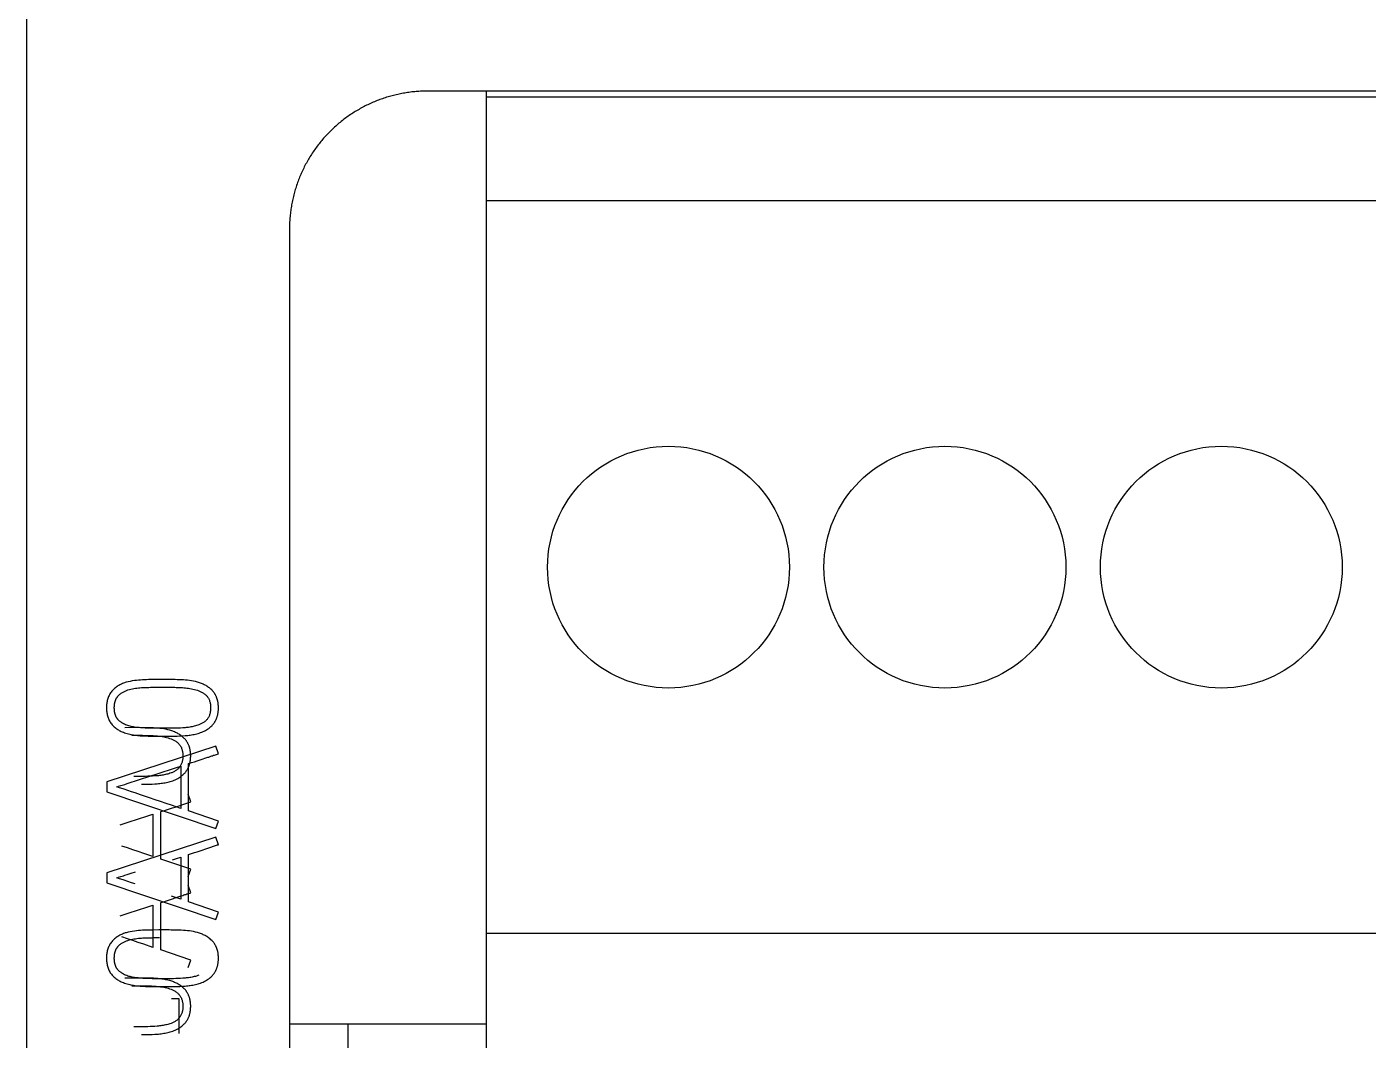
# Model space of a CAD drawing. Header units: inches. Extents: x 9000 to 22395, y 8106 to 17135.
# Drawn here: x 10305.71 to 10348.83, y 8325.57 to 8358.16 of the extents above; entities that cross this region are included whole.
import ezdxf

# ---------------------------------------------------------------- set-up
doc = ezdxf.new("R2010")
doc.units = ezdxf.units.IN
doc.header["$MEASUREMENT"] = 0
doc.layers.add('20000_FRONT_O', color=7, linetype='Continuous')
doc.layers.add('20500_FRONT_O_LABELING', color=7, linetype='Continuous')

msp = doc.modelspace()

# ---------------------------------------------------------------- linework, layer by layer
at = {"layer": '20000_FRONT_O', "linetype": 'Continuous'}
for p, q in [((10305.705, 8298.788), (10305.705, 8372.755)), ((10383.024, 8356.093), (10318.592, 8356.093)), ((10320.469, 8356.093), (10320.469, 8324.899)), ((10384.336, 8355.893), (10320.469, 8355.893)), ((10385.523, 8352.56), (10320.469, 8352.56)), ((10314.148, 8351.649), (10314.148, 8298.104)), ((10385.523, 8329.009), (10320.469, 8329.009)), ((10320.47, 8326.094), (10314.148, 8326.094)), ((10316.026, 8326.094), (10316.026, 8293.794))]:
    msp.add_line(p, q, dxfattribs=at)
msp.add_lwpolyline([(10318.592, 8356.093), (10318.545, 8356.093), (10318.499, 8356.092), (10318.452, 8356.091), (10318.406, 8356.089), (10318.36, 8356.087), (10318.313, 8356.084), (10318.267, 8356.081), (10318.221, 8356.077), (10318.175, 8356.073), (10318.129, 8356.069), (10318.084, 8356.064), (10318.038, 8356.058), (10317.992, 8356.052), (10317.947, 8356.046), (10317.901, 8356.039), (10317.856, 8356.031), (10317.811, 8356.023), (10317.765, 8356.015), (10317.72, 8356.006), (10317.675, 8355.997), (10317.63, 8355.987), (10317.585, 8355.977), (10317.54, 8355.967), (10317.496, 8355.955), (10317.451, 8355.944), (10317.406, 8355.932), (10317.362, 8355.919), (10317.318, 8355.906), (10317.273, 8355.893), (10317.229, 8355.879), (10317.185, 8355.864), (10317.141, 8355.849), (10317.097, 8355.834), (10317.053, 8355.818), (10317.009, 8355.802), (10316.966, 8355.785), (10316.923, 8355.768), (10316.88, 8355.75), (10316.838, 8355.732), (10316.795, 8355.713), (10316.753, 8355.695), (10316.711, 8355.675), (10316.67, 8355.656), (10316.628, 8355.635), (10316.587, 8355.615), (10316.546, 8355.594), (10316.506, 8355.572), (10316.465, 8355.551), (10316.425, 8355.528), (10316.385, 8355.506), (10316.345, 8355.483), (10316.305, 8355.459), (10316.266, 8355.435), (10316.227, 8355.411), (10316.188, 8355.386), (10316.15, 8355.361), (10316.111, 8355.336), (10316.073, 8355.31), (10316.035, 8355.283), (10315.997, 8355.257), (10315.96, 8355.229), (10315.923, 8355.202), (10315.886, 8355.174), (10315.849, 8355.145), (10315.812, 8355.116), (10315.776, 8355.087), (10315.74, 8355.057), (10315.705, 8355.027), (10315.67, 8354.997), (10315.635, 8354.966), (10315.601, 8354.935), (10315.567, 8354.904), (10315.533, 8354.872), (10315.5, 8354.84), (10315.467, 8354.808), (10315.434, 8354.776), (10315.402, 8354.743), (10315.37, 8354.71), (10315.339, 8354.676), (10315.308, 8354.642), (10315.277, 8354.608), (10315.246, 8354.574), (10315.216, 8354.539), (10315.187, 8354.504), (10315.157, 8354.468), (10315.128, 8354.433), (10315.1, 8354.397), (10315.071, 8354.36), (10315.043, 8354.324), (10315.016, 8354.287), (10314.989, 8354.249), (10314.962, 8354.212), (10314.935, 8354.174), (10314.909, 8354.135), (10314.883, 8354.097), (10314.858, 8354.058), (10314.833, 8354.019), (10314.808, 8353.979), (10314.784, 8353.939), (10314.76, 8353.899), (10314.737, 8353.859), (10314.714, 8353.819), (10314.692, 8353.779), (10314.67, 8353.738), (10314.648, 8353.697), (10314.627, 8353.656), (10314.606, 8353.615), (10314.586, 8353.573), (10314.567, 8353.532), (10314.547, 8353.49), (10314.529, 8353.448), (10314.51, 8353.406), (10314.492, 8353.364), (10314.475, 8353.321), (10314.458, 8353.278), (10314.441, 8353.235), (10314.425, 8353.192), (10314.409, 8353.149), (10314.394, 8353.106), (10314.379, 8353.062), (10314.365, 8353.018), (10314.351, 8352.974), (10314.337, 8352.93), (10314.324, 8352.886), (10314.312, 8352.842), (10314.299, 8352.797), (10314.288, 8352.752), (10314.276, 8352.707), (10314.266, 8352.662), (10314.255, 8352.616), (10314.245, 8352.571), (10314.236, 8352.525), (10314.227, 8352.48), (10314.218, 8352.434), (10314.21, 8352.388), (10314.203, 8352.342), (10314.196, 8352.297), (10314.189, 8352.251), (10314.183, 8352.205), (10314.178, 8352.159), (10314.173, 8352.113), (10314.168, 8352.067), (10314.164, 8352.02), (10314.16, 8351.974), (10314.157, 8351.928), (10314.154, 8351.882), (10314.152, 8351.835), (10314.15, 8351.789), (10314.149, 8351.742), (10314.148, 8351.696), (10314.148, 8351.649)], dxfattribs=at)
for centre in [(10326.335, 8340.785), (10335.222, 8340.785), (10344.109, 8340.785)]:
    msp.add_circle(centre, 3.888, dxfattribs=at)
at = {"layer": '20500_FRONT_O_LABELING', "linetype": 'Continuous'}
for p, q in [((10309.974, 8336.924), (10310.072, 8336.924)), ((10309.082, 8335.378), (10309.179, 8335.378)), ((10311.787, 8335.026), (10308.281, 8333.877)), ((10311.866, 8334.784), (10311.787, 8335.026)), ((10310.52, 8334.342), (10310.653, 8334.385)), ((10310.653, 8334.385), (10310.653, 8333.029)), ((10310.904, 8334.469), (10310.998, 8334.498)), ((10310.904, 8332.945), (10310.904, 8334.469)), ((10310.998, 8334.498), (10311.091, 8334.527)), ((10311.091, 8334.527), (10311.185, 8334.557)), ((10311.185, 8334.557), (10311.278, 8334.587)), ((10311.278, 8334.587), (10311.371, 8334.618)), ((10311.371, 8334.618), (10311.433, 8334.638)), ((10311.433, 8334.638), (10311.495, 8334.659)), ((10309.395, 8333.976), (10309.594, 8334.041)), ((10309.594, 8334.041), (10309.66, 8334.062)), ((10309.66, 8334.062), (10309.925, 8334.149)), ((10309.925, 8334.149), (10310.123, 8334.214)), ((10310.123, 8334.214), (10310.256, 8334.257)), ((10310.256, 8334.257), (10310.388, 8334.3)), ((10310.388, 8334.3), (10310.52, 8334.342)), ((10308.281, 8333.877), (10308.281, 8333.561)), ((10308.281, 8333.561), (10311.787, 8332.383)), ((10308.597, 8333.719), (10308.653, 8333.737)), ((10308.656, 8333.7), (10308.597, 8333.719)), ((10308.653, 8333.737), (10308.724, 8333.76)), ((10308.832, 8333.641), (10308.656, 8333.7)), ((10308.724, 8333.76), (10308.809, 8333.787)), ((10308.95, 8333.602), (10308.832, 8333.641)), ((10308.932, 8333.826), (10309.064, 8333.869)), ((10309.067, 8333.563), (10308.95, 8333.602)), ((10309.064, 8333.869), (10309.197, 8333.911)), ((10309.185, 8333.523), (10309.067, 8333.563)), ((10309.361, 8333.464), (10309.185, 8333.523)), ((10309.654, 8333.364), (10309.361, 8333.464)), ((10309.83, 8333.304), (10309.654, 8333.364)), ((10310.006, 8333.245), (10309.83, 8333.304)), ((10310.183, 8333.186), (10310.006, 8333.245)), ((10310.359, 8333.127), (10310.183, 8333.186)), ((10310.653, 8333.029), (10310.359, 8333.127)), ((10310.385, 8333.041), (10310.478, 8333.072)), ((10310.478, 8333.072), (10310.54, 8333.092)), ((10310.54, 8333.092), (10310.602, 8333.113)), ((10310.973, 8333.238), (10310.895, 8333.48)), ((10309.032, 8332.603), (10309.231, 8332.668)), ((10309.231, 8332.668), (10309.363, 8332.711)), ((10309.363, 8332.711), (10309.496, 8332.754)), ((10309.496, 8332.754), (10309.628, 8332.796)), ((10309.628, 8332.796), (10309.761, 8332.839)), ((10309.761, 8332.839), (10309.761, 8331.483)), ((10310.012, 8332.923), (10310.105, 8332.952)), ((10310.012, 8331.399), (10310.012, 8332.923)), ((10310.105, 8332.952), (10310.199, 8332.981)), ((10310.199, 8332.981), (10310.292, 8333.011)), ((10310.292, 8333.011), (10310.385, 8333.041)), ((10311.866, 8332.62), (10310.904, 8332.945)), ((10308.702, 8332.495), (10308.768, 8332.516)), ((10308.768, 8332.516), (10309.032, 8332.603)), ((10311.787, 8332.383), (10311.866, 8332.62)), ((10311.787, 8332.102), (10308.281, 8330.953)), ((10308.938, 8331.758), (10308.762, 8331.818)), ((10311.866, 8331.861), (10311.787, 8332.102)), ((10309.114, 8331.699), (10308.938, 8331.758)), ((10309.29, 8331.64), (10309.114, 8331.699)), ((10309.467, 8331.581), (10309.29, 8331.64)), ((10309.761, 8331.483), (10309.467, 8331.581)), ((10310.973, 8331.074), (10310.012, 8331.399)), ((10310.388, 8331.376), (10310.52, 8331.419)), ((10310.52, 8331.419), (10310.653, 8331.461)), ((10310.653, 8331.461), (10310.653, 8330.105)), ((10310.904, 8331.545), (10310.998, 8331.574)), ((10310.904, 8330.021), (10310.904, 8331.545)), ((10310.998, 8331.574), (10311.091, 8331.604)), ((10311.091, 8331.604), (10311.185, 8331.633)), ((10311.185, 8331.633), (10311.278, 8331.664)), ((10311.278, 8331.664), (10311.371, 8331.694)), ((10311.371, 8331.694), (10311.433, 8331.715)), ((10311.433, 8331.715), (10311.495, 8331.736)), ((10308.281, 8330.953), (10308.281, 8330.637)), ((10308.932, 8330.903), (10309.064, 8330.945)), ((10309.064, 8330.945), (10309.197, 8330.988)), ((10310.895, 8330.837), (10310.973, 8331.074)), ((10308.281, 8330.637), (10311.787, 8329.459)), ((10308.597, 8330.795), (10308.653, 8330.814)), ((10308.656, 8330.776), (10308.597, 8330.795)), ((10308.653, 8330.814), (10308.724, 8330.836)), ((10308.832, 8330.718), (10308.656, 8330.776)), ((10308.724, 8330.836), (10308.809, 8330.863)), ((10308.95, 8330.679), (10308.832, 8330.718)), ((10309.067, 8330.639), (10308.95, 8330.679)), ((10309.185, 8330.6), (10309.067, 8330.639)), ((10310.973, 8330.315), (10310.895, 8330.556)), ((10310.105, 8330.028), (10310.199, 8330.058)), ((10310.199, 8330.058), (10310.292, 8330.087)), ((10310.292, 8330.087), (10310.385, 8330.118)), ((10310.653, 8330.105), (10310.359, 8330.203)), ((10310.385, 8330.118), (10310.478, 8330.148)), ((10310.478, 8330.148), (10310.54, 8330.169)), ((10310.54, 8330.169), (10310.602, 8330.19)), ((10308.768, 8329.593), (10309.032, 8329.679)), ((10309.032, 8329.679), (10309.231, 8329.744)), ((10309.231, 8329.744), (10309.363, 8329.787)), ((10309.363, 8329.787), (10309.496, 8329.83)), ((10309.496, 8329.83), (10309.628, 8329.873)), ((10309.628, 8329.873), (10309.761, 8329.915)), ((10309.761, 8329.915), (10309.761, 8328.559)), ((10310.012, 8329.999), (10310.105, 8330.028)), ((10310.012, 8328.475), (10310.012, 8329.999)), ((10311.866, 8329.696), (10310.904, 8330.021)), ((10311.787, 8329.459), (10311.866, 8329.696)), ((10308.702, 8329.571), (10308.768, 8329.593)), ((10308.938, 8328.835), (10308.762, 8328.894)), ((10309.114, 8328.775), (10308.938, 8328.835)), ((10309.29, 8328.716), (10309.114, 8328.775)), ((10309.467, 8328.657), (10309.29, 8328.716)), ((10309.761, 8328.559), (10309.467, 8328.657)), ((10310.973, 8328.15), (10310.012, 8328.475)), ((10310.895, 8327.913), (10310.973, 8328.15)), ((10309.082, 8327.326), (10309.179, 8327.326)), ((10310.608, 8326.909), (10310.357, 8326.909)), ((10310.608, 8325.785), (10310.608, 8326.909))]:
    msp.add_line(p, q, dxfattribs=at)
for points in [[(10309.752, 8337.168), (10309.686, 8337.168), (10309.62, 8337.167), (10309.555, 8337.165), (10309.489, 8337.163), (10309.423, 8337.16), (10309.358, 8337.155), (10309.292, 8337.15), (10309.227, 8337.143), (10309.162, 8337.135), (10309.096, 8337.125), (10309.032, 8337.113), (10308.967, 8337.099), (10308.904, 8337.082), (10308.872, 8337.073), (10308.841, 8337.062), (10308.81, 8337.051), (10308.78, 8337.039), (10308.75, 8337.026), (10308.72, 8337.013), (10308.691, 8336.998), (10308.662, 8336.982), (10308.634, 8336.965), (10308.606, 8336.947), (10308.579, 8336.928), (10308.553, 8336.907), (10308.528, 8336.886), (10308.503, 8336.864), (10308.48, 8336.841), (10308.457, 8336.817), (10308.436, 8336.792), (10308.416, 8336.766), (10308.397, 8336.739), (10308.379, 8336.711), (10308.363, 8336.682), (10308.348, 8336.653), (10308.334, 8336.623), (10308.322, 8336.592), (10308.311, 8336.561), (10308.301, 8336.529), (10308.293, 8336.497), (10308.285, 8336.465), (10308.28, 8336.432), (10308.275, 8336.4), (10308.271, 8336.367), (10308.269, 8336.334), (10308.267, 8336.301), (10308.267, 8336.268), (10308.267, 8336.235), (10308.268, 8336.203), (10308.27, 8336.17), (10308.274, 8336.137), (10308.278, 8336.104), (10308.283, 8336.071), (10308.29, 8336.039), (10308.298, 8336.007), (10308.307, 8335.975), (10308.317, 8335.944), (10308.329, 8335.913), (10308.342, 8335.883), (10308.357, 8335.853), (10308.373, 8335.824), (10308.39, 8335.796), (10308.408, 8335.769), (10308.428, 8335.743), (10308.449, 8335.718), (10308.471, 8335.694), (10308.494, 8335.67), (10308.518, 8335.648), (10308.542, 8335.626), (10308.568, 8335.606), (10308.595, 8335.586), (10308.622, 8335.568), (10308.65, 8335.55), (10308.679, 8335.534), (10308.709, 8335.519), (10308.739, 8335.505), (10308.769, 8335.491)], [(10311.649, 8336.835), (10311.625, 8336.858), (10311.6, 8336.88), (10311.575, 8336.901), (10311.549, 8336.92), (10311.522, 8336.939), (10311.494, 8336.957), (10311.466, 8336.974), (10311.437, 8336.99), (10311.408, 8337.005), (10311.378, 8337.019), (10311.348, 8337.032), (10311.318, 8337.045), (10311.287, 8337.056), (10311.256, 8337.067), (10311.224, 8337.077), (10311.193, 8337.086), (10311.129, 8337.103), (10311.065, 8337.117), (10311, 8337.129), (10310.935, 8337.138), (10310.87, 8337.146), (10310.804, 8337.153), (10310.738, 8337.157), (10310.673, 8337.161), (10310.607, 8337.164), (10310.541, 8337.166), (10310.475, 8337.167), (10310.409, 8337.168), (10310.344, 8337.169), (10310.278, 8337.169), (10310.212, 8337.17), (10310.146, 8337.17), (10310.081, 8337.17), (10310.015, 8337.17), (10309.949, 8337.17), (10309.752, 8337.168)], [(10308.661, 8335.858), (10308.653, 8335.866), (10308.645, 8335.874), (10308.638, 8335.883), (10308.631, 8335.891), (10308.624, 8335.9), (10308.617, 8335.909), (10308.61, 8335.918), (10308.604, 8335.927), (10308.598, 8335.936), (10308.592, 8335.946), (10308.587, 8335.955), (10308.582, 8335.965), (10308.576, 8335.975), (10308.572, 8335.985), (10308.567, 8335.995), (10308.563, 8336.006), (10308.558, 8336.016), (10308.555, 8336.027), (10308.551, 8336.037), (10308.547, 8336.048), (10308.544, 8336.058), (10308.541, 8336.069), (10308.538, 8336.08), (10308.536, 8336.091), (10308.533, 8336.102), (10308.531, 8336.113), (10308.529, 8336.124), (10308.527, 8336.135), (10308.526, 8336.146), (10308.524, 8336.157), (10308.523, 8336.168), (10308.522, 8336.179), (10308.521, 8336.19), (10308.52, 8336.201), (10308.519, 8336.212), (10308.519, 8336.224), (10308.518, 8336.235), (10308.518, 8336.246), (10308.518, 8336.257), (10308.518, 8336.268), (10308.518, 8336.279), (10308.518, 8336.29), (10308.519, 8336.301), (10308.519, 8336.312), (10308.52, 8336.323), (10308.521, 8336.334), (10308.522, 8336.345), (10308.523, 8336.356), (10308.524, 8336.367), (10308.526, 8336.378), (10308.528, 8336.389), (10308.529, 8336.4), (10308.531, 8336.411), (10308.534, 8336.422), (10308.536, 8336.433), (10308.539, 8336.444), (10308.542, 8336.455), (10308.545, 8336.466), (10308.548, 8336.477), (10308.551, 8336.487), (10308.555, 8336.498), (10308.559, 8336.508), (10308.563, 8336.518), (10308.567, 8336.529), (10308.572, 8336.539), (10308.577, 8336.549), (10308.582, 8336.559), (10308.587, 8336.569), (10308.593, 8336.579), (10308.599, 8336.588), (10308.605, 8336.598), (10308.611, 8336.607), (10308.617, 8336.616), (10308.624, 8336.625), (10308.631, 8336.634), (10308.638, 8336.643), (10308.646, 8336.651), (10308.653, 8336.659), (10308.661, 8336.667)], [(10308.661, 8336.667), (10308.679, 8336.684), (10308.698, 8336.7), (10308.717, 8336.715), (10308.737, 8336.729), (10308.757, 8336.743), (10308.778, 8336.756), (10308.799, 8336.768), (10308.821, 8336.78), (10308.842, 8336.79), (10308.864, 8336.801), (10308.887, 8336.81), (10308.91, 8336.82), (10308.956, 8336.836), (10309.002, 8336.85), (10309.05, 8336.863), (10309.098, 8336.873), (10309.146, 8336.882), (10309.194, 8336.89), (10309.242, 8336.896), (10309.291, 8336.902), (10309.34, 8336.906), (10309.389, 8336.91), (10309.437, 8336.913), (10309.486, 8336.915), (10309.535, 8336.917), (10309.584, 8336.918), (10309.633, 8336.919), (10309.682, 8336.921), (10309.731, 8336.921), (10309.779, 8336.922), (10309.828, 8336.923), (10309.877, 8336.923), (10309.926, 8336.923), (10309.974, 8336.924)], [(10310.072, 8336.924), (10310.218, 8336.923), (10310.267, 8336.923), (10310.315, 8336.923), (10310.364, 8336.922), (10310.413, 8336.922), (10310.462, 8336.921), (10310.51, 8336.92), (10310.559, 8336.918), (10310.608, 8336.916), (10310.656, 8336.914), (10310.705, 8336.911), (10310.754, 8336.907), (10310.803, 8336.903), (10310.852, 8336.898), (10310.9, 8336.892), (10310.949, 8336.884), (10310.997, 8336.876), (10311.046, 8336.866), (10311.094, 8336.854), (10311.142, 8336.841), (10311.189, 8336.826), (10311.236, 8336.81), (10311.259, 8336.8), (10311.281, 8336.79), (10311.304, 8336.78), (10311.326, 8336.768), (10311.348, 8336.756), (10311.369, 8336.743), (10311.389, 8336.73), (10311.41, 8336.715), (10311.429, 8336.7), (10311.448, 8336.684), (10311.466, 8336.667), (10311.484, 8336.649), (10311.5, 8336.631), (10311.516, 8336.611), (10311.53, 8336.591), (10311.543, 8336.57), (10311.555, 8336.548), (10311.566, 8336.526), (10311.575, 8336.503), (10311.583, 8336.48), (10311.59, 8336.456), (10311.596, 8336.432), (10311.602, 8336.408), (10311.606, 8336.383), (10311.609, 8336.358), (10311.611, 8336.334), (10311.613, 8336.309), (10311.614, 8336.284), (10311.615, 8336.26), (10311.614, 8336.235), (10311.613, 8336.21), (10311.611, 8336.186), (10311.609, 8336.161), (10311.605, 8336.137), (10311.601, 8336.113), (10311.596, 8336.088), (10311.59, 8336.064), (10311.583, 8336.041), (10311.574, 8336.017), (10311.564, 8335.994), (10311.554, 8335.972), (10311.542, 8335.95), (10311.529, 8335.929), (10311.514, 8335.909), (10311.499, 8335.89), (10311.483, 8335.871), (10311.466, 8335.853), (10311.447, 8335.836), (10311.429, 8335.82), (10311.409, 8335.805), (10311.389, 8335.791), (10311.368, 8335.778), (10311.347, 8335.765), (10311.325, 8335.753), (10311.303, 8335.742), (10311.281, 8335.731), (10311.258, 8335.722), (10311.234, 8335.713)], [(10311.649, 8335.686), (10311.661, 8335.698), (10311.673, 8335.71), (10311.684, 8335.723), (10311.695, 8335.735), (10311.705, 8335.748), (10311.716, 8335.761), (10311.726, 8335.775), (10311.735, 8335.789), (10311.745, 8335.803), (10311.753, 8335.817), (10311.762, 8335.831), (10311.77, 8335.846), (10311.778, 8335.861), (10311.786, 8335.876), (10311.793, 8335.891), (10311.8, 8335.907), (10311.806, 8335.922), (10311.812, 8335.938), (10311.818, 8335.954), (10311.823, 8335.97), (10311.828, 8335.986), (10311.833, 8336.002), (10311.837, 8336.018), (10311.841, 8336.035), (10311.845, 8336.051), (10311.848, 8336.068), (10311.851, 8336.084), (10311.854, 8336.101), (10311.856, 8336.118), (10311.858, 8336.134), (10311.86, 8336.151), (10311.862, 8336.168), (10311.863, 8336.185), (10311.864, 8336.201), (10311.865, 8336.218), (10311.865, 8336.235), (10311.866, 8336.252), (10311.866, 8336.268), (10311.865, 8336.285), (10311.865, 8336.302), (10311.864, 8336.318), (10311.863, 8336.335), (10311.862, 8336.352), (10311.861, 8336.369), (10311.859, 8336.385), (10311.857, 8336.402), (10311.855, 8336.418), (10311.852, 8336.435), (10311.849, 8336.452), (10311.846, 8336.468), (10311.842, 8336.485), (10311.838, 8336.501), (10311.834, 8336.518), (10311.829, 8336.534), (10311.824, 8336.55), (10311.819, 8336.566), (10311.813, 8336.582), (10311.807, 8336.597), (10311.801, 8336.613), (10311.794, 8336.628), (10311.787, 8336.643), (10311.779, 8336.659), (10311.771, 8336.674), (10311.763, 8336.688), (10311.754, 8336.703), (10311.745, 8336.717), (10311.736, 8336.731), (10311.726, 8336.745), (10311.716, 8336.759), (10311.706, 8336.772), (10311.695, 8336.785), (10311.684, 8336.798), (10311.673, 8336.811), (10311.661, 8336.823), (10311.649, 8336.835)], [(10309.963, 8335.602), (10309.812, 8335.603), (10309.736, 8335.604), (10309.661, 8335.605), (10309.585, 8335.607), (10309.51, 8335.61), (10309.435, 8335.613), (10309.359, 8335.619), (10309.284, 8335.626), (10309.247, 8335.63), (10309.209, 8335.634), (10309.172, 8335.64), (10309.135, 8335.646), (10309.098, 8335.653), (10309.061, 8335.66), (10309.024, 8335.669), (10308.988, 8335.679), (10308.952, 8335.69), (10308.916, 8335.702), (10308.881, 8335.715), (10308.846, 8335.731), (10308.813, 8335.747), (10308.78, 8335.766), (10308.764, 8335.776), (10308.748, 8335.786), (10308.733, 8335.797), (10308.718, 8335.808), (10308.703, 8335.82), (10308.689, 8335.832), (10308.675, 8335.845), (10308.661, 8335.858)], [(10311.234, 8335.713), (10311.199, 8335.701), (10311.162, 8335.689), (10311.126, 8335.679), (10311.09, 8335.669), (10311.053, 8335.661), (10311.016, 8335.653), (10310.979, 8335.646), (10310.942, 8335.64), (10310.905, 8335.634), (10310.868, 8335.629), (10310.83, 8335.625), (10310.793, 8335.622), (10310.717, 8335.616), (10310.642, 8335.611), (10310.567, 8335.608), (10310.491, 8335.606), (10310.416, 8335.604), (10310.34, 8335.603), (10310.265, 8335.602), (10310.189, 8335.602), (10310.114, 8335.602), (10310.038, 8335.602), (10309.963, 8335.602)], [(10310.283, 8335.351), (10310.368, 8335.352), (10310.453, 8335.353), (10310.538, 8335.354), (10310.623, 8335.357), (10310.708, 8335.361), (10310.793, 8335.367), (10310.835, 8335.371), (10310.877, 8335.375), (10310.92, 8335.38), (10310.962, 8335.386), (10311.004, 8335.393), (10311.046, 8335.4), (10311.087, 8335.408), (10311.129, 8335.418), (10311.17, 8335.428), (10311.211, 8335.439), (10311.251, 8335.451), (10311.292, 8335.465), (10311.332, 8335.479), (10311.371, 8335.495), (10311.409, 8335.513), (10311.447, 8335.532), (10311.484, 8335.553), (10311.519, 8335.576), (10311.554, 8335.601), (10311.587, 8335.628), (10311.619, 8335.656), (10311.649, 8335.686)], [(10308.769, 8335.491), (10308.809, 8335.476), (10308.849, 8335.461), (10308.89, 8335.448), (10308.931, 8335.436), (10308.971, 8335.425), (10309.013, 8335.415), (10309.054, 8335.406), (10309.096, 8335.398), (10309.137, 8335.391), (10309.179, 8335.384), (10309.221, 8335.379), (10309.263, 8335.374), (10309.306, 8335.37), (10309.348, 8335.366), (10309.433, 8335.36), (10309.518, 8335.357), (10309.603, 8335.354), (10309.688, 8335.352), (10309.773, 8335.351), (10309.858, 8335.35), (10309.943, 8335.35), (10310.028, 8335.35), (10310.113, 8335.35), (10310.283, 8335.351)], [(10310.757, 8335.289), (10310.733, 8335.312), (10310.708, 8335.334), (10310.682, 8335.355), (10310.656, 8335.374), (10310.629, 8335.393), (10310.602, 8335.411), (10310.574, 8335.428), (10310.545, 8335.444), (10310.516, 8335.459), (10310.486, 8335.473), (10310.456, 8335.486), (10310.425, 8335.498), (10310.395, 8335.51), (10310.363, 8335.521), (10310.332, 8335.531), (10310.3, 8335.54), (10310.237, 8335.557), (10310.172, 8335.571), (10310.108, 8335.583), (10310.043, 8335.592), (10309.977, 8335.6), (10309.912, 8335.607), (10309.846, 8335.611), (10309.78, 8335.615), (10309.714, 8335.618), (10309.648, 8335.62), (10309.583, 8335.621), (10309.517, 8335.622), (10309.451, 8335.623), (10309.385, 8335.623), (10309.32, 8335.624), (10309.254, 8335.624), (10309.188, 8335.624), (10309.123, 8335.624), (10309.057, 8335.624), (10308.86, 8335.622)], [(10309.179, 8335.378), (10309.326, 8335.377), (10309.374, 8335.377), (10309.423, 8335.377), (10309.472, 8335.376), (10309.52, 8335.376), (10309.569, 8335.375), (10309.618, 8335.374), (10309.667, 8335.372), (10309.715, 8335.37), (10309.764, 8335.368), (10309.813, 8335.365), (10309.862, 8335.361), (10309.91, 8335.357), (10309.959, 8335.352), (10310.008, 8335.346), (10310.057, 8335.338), (10310.105, 8335.33), (10310.153, 8335.32), (10310.201, 8335.308), (10310.249, 8335.295), (10310.297, 8335.28), (10310.343, 8335.264), (10310.366, 8335.254), (10310.389, 8335.244), (10310.411, 8335.234), (10310.434, 8335.222), (10310.455, 8335.21), (10310.476, 8335.197), (10310.497, 8335.184), (10310.517, 8335.169), (10310.537, 8335.154), (10310.556, 8335.138), (10310.574, 8335.121), (10310.591, 8335.103), (10310.608, 8335.084), (10310.623, 8335.065), (10310.638, 8335.045), (10310.651, 8335.024), (10310.663, 8335.002), (10310.673, 8334.98), (10310.683, 8334.957), (10310.691, 8334.934), (10310.698, 8334.91), (10310.704, 8334.886), (10310.709, 8334.861), (10310.713, 8334.837), (10310.717, 8334.812), (10310.719, 8334.788), (10310.721, 8334.763), (10310.722, 8334.738), (10310.722, 8334.714), (10310.722, 8334.689), (10310.721, 8334.664), (10310.719, 8334.64), (10310.716, 8334.615), (10310.713, 8334.591), (10310.709, 8334.567), (10310.704, 8334.542), (10310.697, 8334.518), (10310.69, 8334.495), (10310.682, 8334.471), (10310.672, 8334.448), (10310.661, 8334.426), (10310.649, 8334.404), (10310.636, 8334.383), (10310.622, 8334.363), (10310.607, 8334.343), (10310.591, 8334.325), (10310.573, 8334.307), (10310.555, 8334.29), (10310.536, 8334.274), (10310.517, 8334.259), (10310.496, 8334.245), (10310.476, 8334.231), (10310.455, 8334.219), (10310.433, 8334.207), (10310.411, 8334.196), (10310.388, 8334.185), (10310.365, 8334.176), (10310.342, 8334.167)], [(10310.757, 8334.14), (10310.769, 8334.152), (10310.78, 8334.164), (10310.791, 8334.176), (10310.802, 8334.189), (10310.813, 8334.202), (10310.823, 8334.215), (10310.833, 8334.229), (10310.843, 8334.243), (10310.852, 8334.257), (10310.861, 8334.271), (10310.87, 8334.285), (10310.878, 8334.3), (10310.886, 8334.315), (10310.893, 8334.33), (10310.901, 8334.345), (10310.907, 8334.361), (10310.914, 8334.376), (10310.92, 8334.392), (10310.926, 8334.408), (10310.931, 8334.424), (10310.936, 8334.44), (10310.94, 8334.456), (10310.945, 8334.472), (10310.949, 8334.489), (10310.952, 8334.505), (10310.956, 8334.522), (10310.959, 8334.538), (10310.961, 8334.555), (10310.964, 8334.572), (10310.966, 8334.588), (10310.968, 8334.605), (10310.969, 8334.622), (10310.971, 8334.639), (10310.972, 8334.655), (10310.972, 8334.672), (10310.973, 8334.689), (10310.973, 8334.706), (10310.973, 8334.722), (10310.973, 8334.739), (10310.973, 8334.756), (10310.972, 8334.772), (10310.971, 8334.789), (10310.97, 8334.806), (10310.968, 8334.822), (10310.967, 8334.839), (10310.964, 8334.856), (10310.962, 8334.872), (10310.959, 8334.889), (10310.956, 8334.906), (10310.953, 8334.922), (10310.949, 8334.939), (10310.946, 8334.955), (10310.941, 8334.972), (10310.937, 8334.988), (10310.932, 8335.004), (10310.926, 8335.02), (10310.921, 8335.036), (10310.915, 8335.051), (10310.908, 8335.067), (10310.901, 8335.082), (10310.894, 8335.097), (10310.887, 8335.113), (10310.879, 8335.127), (10310.871, 8335.142), (10310.862, 8335.157), (10310.853, 8335.171), (10310.843, 8335.185), (10310.834, 8335.199), (10310.824, 8335.213), (10310.813, 8335.226), (10310.803, 8335.239), (10310.792, 8335.252), (10310.78, 8335.264), (10310.769, 8335.277), (10310.757, 8335.289)], [(10311.618, 8334.702), (10311.649, 8334.713), (10311.68, 8334.723), (10311.71, 8334.734), (10311.741, 8334.744), (10311.772, 8334.755), (10311.803, 8334.765), (10311.835, 8334.775), (10311.866, 8334.784)], [(10311.495, 8334.659), (10311.525, 8334.67), (10311.556, 8334.68), (10311.618, 8334.702)], [(10310.342, 8334.167), (10310.306, 8334.155), (10310.27, 8334.143), (10310.234, 8334.133), (10310.197, 8334.123), (10310.161, 8334.115), (10310.124, 8334.107), (10310.087, 8334.1), (10310.05, 8334.094), (10310.013, 8334.088), (10309.975, 8334.083), (10309.938, 8334.079), (10309.9, 8334.075), (10309.825, 8334.07), (10309.75, 8334.065), (10309.674, 8334.062), (10309.599, 8334.06), (10309.523, 8334.058), (10309.448, 8334.057), (10309.372, 8334.056), (10309.297, 8334.056), (10309.221, 8334.055), (10309.146, 8334.056)], [(10309.197, 8333.911), (10309.263, 8333.933), (10309.395, 8333.976)], [(10309.391, 8333.805), (10309.476, 8333.806), (10309.561, 8333.807), (10309.646, 8333.808), (10309.731, 8333.811), (10309.816, 8333.815), (10309.9, 8333.821), (10309.943, 8333.825), (10309.985, 8333.829), (10310.027, 8333.834), (10310.069, 8333.84), (10310.111, 8333.847), (10310.153, 8333.854), (10310.195, 8333.862), (10310.236, 8333.872), (10310.278, 8333.882), (10310.318, 8333.893), (10310.359, 8333.905), (10310.399, 8333.919), (10310.439, 8333.933), (10310.479, 8333.949), (10310.517, 8333.967), (10310.555, 8333.986), (10310.591, 8334.007), (10310.627, 8334.03), (10310.661, 8334.055), (10310.694, 8334.082), (10310.726, 8334.11), (10310.757, 8334.14)], [(10308.809, 8333.787), (10308.851, 8333.801), (10308.932, 8333.826)], [(10310.602, 8333.113), (10310.633, 8333.124), (10310.664, 8333.134), (10310.725, 8333.156)], [(10310.725, 8333.156), (10310.756, 8333.167), (10310.787, 8333.177), (10310.818, 8333.188), (10310.849, 8333.198), (10310.88, 8333.208), (10310.911, 8333.219), (10310.942, 8333.228), (10310.973, 8333.238)], [(10311.495, 8331.736), (10311.525, 8331.746), (10311.556, 8331.757), (10311.618, 8331.779)], [(10311.618, 8331.779), (10311.649, 8331.789), (10311.68, 8331.8), (10311.71, 8331.81), (10311.741, 8331.821), (10311.772, 8331.831), (10311.803, 8331.841), (10311.835, 8331.851), (10311.866, 8331.861)], [(10308.809, 8330.863), (10308.851, 8330.877), (10308.932, 8330.903)], [(10310.602, 8330.19), (10310.633, 8330.2), (10310.664, 8330.211), (10310.725, 8330.232)], [(10310.725, 8330.232), (10310.756, 8330.243), (10310.787, 8330.254), (10310.818, 8330.264), (10310.849, 8330.275), (10310.88, 8330.285), (10310.911, 8330.295), (10310.942, 8330.305), (10310.973, 8330.315)], [(10309.752, 8329.117), (10309.686, 8329.116), (10309.62, 8329.115), (10309.554, 8329.114), (10309.489, 8329.111), (10309.423, 8329.108), (10309.358, 8329.104), (10309.292, 8329.098), (10309.227, 8329.092), (10309.162, 8329.083), (10309.096, 8329.073), (10309.031, 8329.062), (10308.967, 8329.047), (10308.903, 8329.031), (10308.872, 8329.021), (10308.841, 8329.011), (10308.81, 8329), (10308.78, 8328.988), (10308.75, 8328.975), (10308.72, 8328.961), (10308.691, 8328.946), (10308.662, 8328.93), (10308.634, 8328.913), (10308.606, 8328.895), (10308.579, 8328.876), (10308.553, 8328.856), (10308.528, 8328.835), (10308.503, 8328.812), (10308.48, 8328.789), (10308.457, 8328.765), (10308.436, 8328.74), (10308.416, 8328.714), (10308.397, 8328.687), (10308.379, 8328.659), (10308.363, 8328.631), (10308.348, 8328.601), (10308.334, 8328.571), (10308.322, 8328.541), (10308.311, 8328.509), (10308.301, 8328.478), (10308.293, 8328.446), (10308.285, 8328.413), (10308.28, 8328.381), (10308.275, 8328.348), (10308.271, 8328.316), (10308.269, 8328.283), (10308.267, 8328.25), (10308.267, 8328.217), (10308.267, 8328.184), (10308.268, 8328.151), (10308.27, 8328.118), (10308.274, 8328.085), (10308.278, 8328.052), (10308.283, 8328.02), (10308.29, 8327.988), (10308.298, 8327.956), (10308.307, 8327.924), (10308.317, 8327.892), (10308.329, 8327.861), (10308.342, 8327.831), (10308.357, 8327.801), (10308.373, 8327.773), (10308.39, 8327.745), (10308.408, 8327.718), (10308.428, 8327.692), (10308.449, 8327.666), (10308.471, 8327.642), (10308.494, 8327.619), (10308.518, 8327.596), (10308.542, 8327.575), (10308.568, 8327.554), (10308.595, 8327.535), (10308.622, 8327.516), (10308.65, 8327.499), (10308.679, 8327.483), (10308.709, 8327.467), (10308.739, 8327.453), (10308.769, 8327.44)], [(10308.661, 8328.616), (10308.679, 8328.632), (10308.698, 8328.648), (10308.717, 8328.663), (10308.737, 8328.678), (10308.757, 8328.691), (10308.778, 8328.704), (10308.799, 8328.716), (10308.821, 8328.728), (10308.842, 8328.739), (10308.864, 8328.749), (10308.887, 8328.759), (10308.91, 8328.768), (10308.956, 8328.784), (10309.002, 8328.799), (10309.05, 8328.811), (10309.098, 8328.822), (10309.146, 8328.831), (10309.194, 8328.838), (10309.242, 8328.845), (10309.291, 8328.85), (10309.34, 8328.854), (10309.389, 8328.858), (10309.438, 8328.861), (10309.486, 8328.863), (10309.535, 8328.865), (10309.584, 8328.867), (10309.633, 8328.868), (10309.682, 8328.869), (10309.731, 8328.87), (10309.779, 8328.871), (10309.828, 8328.871), (10309.877, 8328.872), (10309.926, 8328.872), (10309.974, 8328.872)], [(10311.649, 8328.783), (10311.625, 8328.806), (10311.6, 8328.828), (10311.575, 8328.849), (10311.549, 8328.869), (10311.522, 8328.888), (10311.494, 8328.905), (10311.466, 8328.922), (10311.437, 8328.938), (10311.408, 8328.953), (10311.378, 8328.967), (10311.348, 8328.981), (10311.318, 8328.993), (10311.287, 8329.005), (10311.256, 8329.015), (10311.224, 8329.025), (10311.193, 8329.035), (10311.129, 8329.051), (10311.065, 8329.065), (10311, 8329.077), (10310.935, 8329.087), (10310.87, 8329.095), (10310.804, 8329.101), (10310.738, 8329.106), (10310.672, 8329.11), (10310.607, 8329.112), (10310.541, 8329.114), (10310.475, 8329.115), (10310.409, 8329.116), (10310.344, 8329.117), (10310.278, 8329.118), (10310.212, 8329.118), (10310.146, 8329.119), (10310.081, 8329.119), (10310.015, 8329.118), (10309.949, 8329.118), (10309.752, 8329.117)], [(10311.649, 8327.634), (10311.661, 8327.646), (10311.673, 8327.658), (10311.684, 8327.671), (10311.695, 8327.684), (10311.705, 8327.697), (10311.716, 8327.71), (10311.726, 8327.723), (10311.735, 8327.737), (10311.745, 8327.751), (10311.753, 8327.765), (10311.762, 8327.78), (10311.77, 8327.794), (10311.778, 8327.809), (10311.786, 8327.824), (10311.793, 8327.84), (10311.8, 8327.855), (10311.806, 8327.871), (10311.812, 8327.887), (10311.818, 8327.902), (10311.823, 8327.918), (10311.828, 8327.934), (10311.833, 8327.951), (10311.837, 8327.967), (10311.841, 8327.983), (10311.845, 8328), (10311.848, 8328.016), (10311.851, 8328.033), (10311.854, 8328.049), (10311.856, 8328.066), (10311.858, 8328.083), (10311.86, 8328.1), (10311.862, 8328.116), (10311.863, 8328.133), (10311.864, 8328.15), (10311.865, 8328.167), (10311.865, 8328.183), (10311.866, 8328.2), (10311.866, 8328.217), (10311.865, 8328.233), (10311.865, 8328.25), (10311.864, 8328.267), (10311.863, 8328.284), (10311.862, 8328.3), (10311.861, 8328.317), (10311.859, 8328.334), (10311.857, 8328.35), (10311.855, 8328.367), (10311.852, 8328.384), (10311.849, 8328.4), (10311.846, 8328.417), (10311.842, 8328.433), (10311.838, 8328.45), (10311.834, 8328.466), (10311.829, 8328.482), (10311.824, 8328.498), (10311.819, 8328.514), (10311.813, 8328.53), (10311.807, 8328.546), (10311.801, 8328.561), (10311.794, 8328.577), (10311.787, 8328.592), (10311.779, 8328.607), (10311.771, 8328.622), (10311.763, 8328.637), (10311.754, 8328.651), (10311.745, 8328.666), (10311.736, 8328.68), (10311.726, 8328.694), (10311.716, 8328.707), (10311.706, 8328.721), (10311.695, 8328.734), (10311.684, 8328.746), (10311.673, 8328.759), (10311.661, 8328.771), (10311.649, 8328.783)], [(10308.661, 8327.807), (10308.653, 8327.815), (10308.645, 8327.823), (10308.638, 8327.831), (10308.631, 8327.84), (10308.624, 8327.848), (10308.617, 8327.857), (10308.61, 8327.866), (10308.604, 8327.875), (10308.598, 8327.885), (10308.592, 8327.894), (10308.587, 8327.904), (10308.582, 8327.913), (10308.576, 8327.923), (10308.572, 8327.934), (10308.567, 8327.944), (10308.563, 8327.954), (10308.558, 8327.965), (10308.555, 8327.975), (10308.551, 8327.986), (10308.547, 8327.996), (10308.544, 8328.007), (10308.541, 8328.018), (10308.538, 8328.028), (10308.536, 8328.039), (10308.533, 8328.05), (10308.531, 8328.061), (10308.529, 8328.072), (10308.527, 8328.083), (10308.526, 8328.094), (10308.524, 8328.105), (10308.523, 8328.117), (10308.522, 8328.128), (10308.521, 8328.139), (10308.52, 8328.15), (10308.519, 8328.161), (10308.519, 8328.172), (10308.518, 8328.183), (10308.518, 8328.194), (10308.518, 8328.205), (10308.518, 8328.216), (10308.518, 8328.227), (10308.518, 8328.238), (10308.519, 8328.249), (10308.519, 8328.26), (10308.52, 8328.272), (10308.521, 8328.283), (10308.522, 8328.294), (10308.523, 8328.305), (10308.524, 8328.316), (10308.526, 8328.327), (10308.528, 8328.338), (10308.529, 8328.349), (10308.531, 8328.36), (10308.534, 8328.371), (10308.536, 8328.382), (10308.539, 8328.393), (10308.542, 8328.404), (10308.545, 8328.414), (10308.548, 8328.425), (10308.551, 8328.436), (10308.555, 8328.446), (10308.559, 8328.457), (10308.563, 8328.467), (10308.567, 8328.477), (10308.572, 8328.487), (10308.577, 8328.497), (10308.582, 8328.507), (10308.587, 8328.517), (10308.593, 8328.527), (10308.599, 8328.537), (10308.605, 8328.546), (10308.611, 8328.556), (10308.617, 8328.565), (10308.624, 8328.574), (10308.631, 8328.582), (10308.638, 8328.591), (10308.646, 8328.599), (10308.653, 8328.608), (10308.661, 8328.616)], [(10310.038, 8327.55), (10309.887, 8327.551), (10309.812, 8327.552), (10309.736, 8327.552), (10309.661, 8327.553), (10309.585, 8327.555), (10309.51, 8327.558), (10309.435, 8327.562), (10309.359, 8327.567), (10309.284, 8327.574), (10309.247, 8327.578), (10309.209, 8327.583), (10309.172, 8327.588), (10309.135, 8327.594), (10309.097, 8327.601), (10309.061, 8327.609), (10309.024, 8327.618), (10308.988, 8327.627), (10308.952, 8327.638), (10308.916, 8327.65), (10308.881, 8327.664), (10308.846, 8327.679), (10308.813, 8327.696), (10308.78, 8327.714), (10308.764, 8327.724), (10308.748, 8327.735), (10308.733, 8327.746), (10308.718, 8327.757), (10308.703, 8327.769), (10308.689, 8327.781), (10308.675, 8327.794), (10308.661, 8327.807)], [(10310.757, 8327.237), (10310.733, 8327.26), (10310.708, 8327.282), (10310.682, 8327.303), (10310.656, 8327.323), (10310.629, 8327.342), (10310.602, 8327.359), (10310.574, 8327.376), (10310.545, 8327.392), (10310.516, 8327.407), (10310.486, 8327.421), (10310.456, 8327.434), (10310.425, 8327.447), (10310.395, 8327.459), (10310.363, 8327.469), (10310.332, 8327.479), (10310.3, 8327.489), (10310.237, 8327.505), (10310.172, 8327.519), (10310.108, 8327.531), (10310.043, 8327.541), (10309.977, 8327.549), (10309.912, 8327.555), (10309.846, 8327.56), (10309.78, 8327.564), (10309.714, 8327.566), (10309.648, 8327.568), (10309.583, 8327.569), (10309.517, 8327.57), (10309.451, 8327.571), (10309.385, 8327.572), (10309.32, 8327.572), (10309.254, 8327.573), (10309.188, 8327.573), (10309.123, 8327.572), (10309.057, 8327.572), (10308.86, 8327.571)], [(10311.234, 8327.662), (10311.199, 8327.649), (10311.162, 8327.638), (10311.126, 8327.627), (10311.09, 8327.618), (10311.053, 8327.609), (10311.016, 8327.601), (10310.979, 8327.594), (10310.942, 8327.588), (10310.905, 8327.583), (10310.868, 8327.578), (10310.83, 8327.574), (10310.793, 8327.57), (10310.717, 8327.564), (10310.642, 8327.56), (10310.567, 8327.557), (10310.491, 8327.554), (10310.416, 8327.552), (10310.34, 8327.551), (10310.265, 8327.55), (10310.189, 8327.55), (10310.114, 8327.55), (10310.038, 8327.55)], [(10310.283, 8327.3), (10310.368, 8327.3), (10310.453, 8327.301), (10310.538, 8327.303), (10310.623, 8327.305), (10310.708, 8327.309), (10310.793, 8327.315), (10310.835, 8327.319), (10310.877, 8327.324), (10310.92, 8327.329), (10310.962, 8327.334), (10311.004, 8327.341), (10311.046, 8327.348), (10311.087, 8327.357), (10311.129, 8327.366), (10311.17, 8327.376), (10311.211, 8327.387), (10311.251, 8327.4), (10311.292, 8327.413), (10311.332, 8327.428), (10311.371, 8327.443), (10311.409, 8327.461), (10311.447, 8327.48), (10311.484, 8327.502), (10311.519, 8327.525), (10311.554, 8327.549), (10311.587, 8327.576), (10311.619, 8327.604), (10311.649, 8327.634)], [(10308.769, 8327.44), (10308.809, 8327.424), (10308.849, 8327.41), (10308.89, 8327.397), (10308.931, 8327.384), (10308.971, 8327.373), (10309.013, 8327.363), (10309.054, 8327.354), (10309.096, 8327.346), (10309.137, 8327.339), (10309.179, 8327.333), (10309.221, 8327.327), (10309.263, 8327.322), (10309.306, 8327.318), (10309.348, 8327.314), (10309.433, 8327.309), (10309.518, 8327.305), (10309.603, 8327.303), (10309.688, 8327.301), (10309.773, 8327.299), (10309.858, 8327.299), (10309.943, 8327.298), (10310.028, 8327.298), (10310.113, 8327.299), (10310.283, 8327.3)], [(10309.179, 8327.326), (10309.326, 8327.326), (10309.374, 8327.326), (10309.423, 8327.325), (10309.472, 8327.325), (10309.521, 8327.324), (10309.569, 8327.323), (10309.618, 8327.322), (10309.667, 8327.321), (10309.715, 8327.319), (10309.764, 8327.316), (10309.813, 8327.313), (10309.862, 8327.31), (10309.911, 8327.305), (10309.959, 8327.3), (10310.008, 8327.294), (10310.057, 8327.287), (10310.105, 8327.278), (10310.153, 8327.268), (10310.202, 8327.257), (10310.249, 8327.244), (10310.297, 8327.229), (10310.343, 8327.212), (10310.366, 8327.203), (10310.389, 8327.193), (10310.412, 8327.182), (10310.434, 8327.171), (10310.455, 8327.159), (10310.476, 8327.146), (10310.497, 8327.132), (10310.517, 8327.117), (10310.537, 8327.102), (10310.556, 8327.086), (10310.574, 8327.069), (10310.592, 8327.051), (10310.608, 8327.033), (10310.623, 8327.014), (10310.638, 8326.993), (10310.651, 8326.972), (10310.663, 8326.951), (10310.673, 8326.928), (10310.683, 8326.905), (10310.691, 8326.882), (10310.698, 8326.858), (10310.704, 8326.834), (10310.709, 8326.81), (10310.713, 8326.785), (10310.717, 8326.761), (10310.719, 8326.736), (10310.721, 8326.711), (10310.722, 8326.687), (10310.722, 8326.662), (10310.722, 8326.637), (10310.721, 8326.613), (10310.719, 8326.588), (10310.716, 8326.564), (10310.713, 8326.539), (10310.709, 8326.515), (10310.704, 8326.491), (10310.697, 8326.467), (10310.69, 8326.443), (10310.682, 8326.42), (10310.672, 8326.397), (10310.661, 8326.374), (10310.649, 8326.353), (10310.636, 8326.332), (10310.622, 8326.311), (10310.607, 8326.292), (10310.591, 8326.273), (10310.573, 8326.256), (10310.555, 8326.239), (10310.536, 8326.223), (10310.517, 8326.208), (10310.496, 8326.193), (10310.476, 8326.18), (10310.455, 8326.167), (10310.433, 8326.155), (10310.411, 8326.144), (10310.388, 8326.134), (10310.365, 8326.124), (10310.342, 8326.116)], [(10310.757, 8326.088), (10310.769, 8326.1), (10310.78, 8326.112), (10310.791, 8326.125), (10310.802, 8326.138), (10310.813, 8326.151), (10310.823, 8326.164), (10310.833, 8326.177), (10310.843, 8326.191), (10310.852, 8326.205), (10310.861, 8326.219), (10310.87, 8326.234), (10310.878, 8326.248), (10310.886, 8326.263), (10310.893, 8326.278), (10310.901, 8326.294), (10310.907, 8326.309), (10310.914, 8326.325), (10310.92, 8326.341), (10310.926, 8326.356), (10310.931, 8326.372), (10310.936, 8326.388), (10310.94, 8326.404), (10310.945, 8326.421), (10310.949, 8326.437), (10310.952, 8326.453), (10310.956, 8326.47), (10310.959, 8326.487), (10310.961, 8326.503), (10310.964, 8326.52), (10310.966, 8326.537), (10310.968, 8326.554), (10310.969, 8326.57), (10310.971, 8326.587), (10310.972, 8326.604), (10310.972, 8326.621), (10310.973, 8326.637), (10310.973, 8326.654), (10310.973, 8326.671), (10310.973, 8326.687), (10310.973, 8326.704), (10310.972, 8326.721), (10310.971, 8326.738), (10310.97, 8326.754), (10310.968, 8326.771), (10310.967, 8326.788), (10310.964, 8326.804), (10310.962, 8326.821), (10310.959, 8326.838), (10310.956, 8326.854), (10310.953, 8326.871), (10310.949, 8326.887), (10310.946, 8326.904), (10310.941, 8326.92), (10310.937, 8326.936), (10310.932, 8326.952), (10310.926, 8326.968), (10310.921, 8326.984), (10310.915, 8327), (10310.908, 8327.015), (10310.901, 8327.031), (10310.894, 8327.046), (10310.887, 8327.061), (10310.879, 8327.076), (10310.871, 8327.091), (10310.862, 8327.105), (10310.853, 8327.12), (10310.843, 8327.134), (10310.834, 8327.148), (10310.824, 8327.161), (10310.813, 8327.174), (10310.803, 8327.188), (10310.792, 8327.2), (10310.78, 8327.213), (10310.769, 8327.225), (10310.757, 8327.237)], [(10310.342, 8326.116), (10310.306, 8326.103), (10310.27, 8326.092), (10310.234, 8326.081), (10310.197, 8326.072), (10310.161, 8326.063), (10310.124, 8326.055), (10310.087, 8326.048), (10310.05, 8326.042), (10310.013, 8326.037), (10309.975, 8326.032), (10309.938, 8326.028), (10309.9, 8326.024), (10309.825, 8326.018), (10309.75, 8326.014), (10309.674, 8326.011), (10309.599, 8326.008), (10309.523, 8326.006), (10309.448, 8326.005), (10309.372, 8326.004), (10309.297, 8326.004), (10309.221, 8326.004), (10309.146, 8326.004)], [(10309.391, 8325.754), (10309.476, 8325.754), (10309.561, 8325.755), (10309.646, 8325.757), (10309.731, 8325.759), (10309.816, 8325.763), (10309.9, 8325.769), (10309.943, 8325.773), (10309.985, 8325.778), (10310.027, 8325.783), (10310.069, 8325.788), (10310.111, 8325.795), (10310.153, 8325.802), (10310.195, 8325.811), (10310.236, 8325.82), (10310.278, 8325.83), (10310.318, 8325.841), (10310.359, 8325.854), (10310.399, 8325.867), (10310.439, 8325.882), (10310.479, 8325.897), (10310.517, 8325.915), (10310.555, 8325.934), (10310.591, 8325.956), (10310.627, 8325.979), (10310.661, 8326.003), (10310.694, 8326.03), (10310.726, 8326.058), (10310.757, 8326.088)]]:
    msp.add_lwpolyline(points, dxfattribs=at)

doc.saveas('drawing.dxf')
